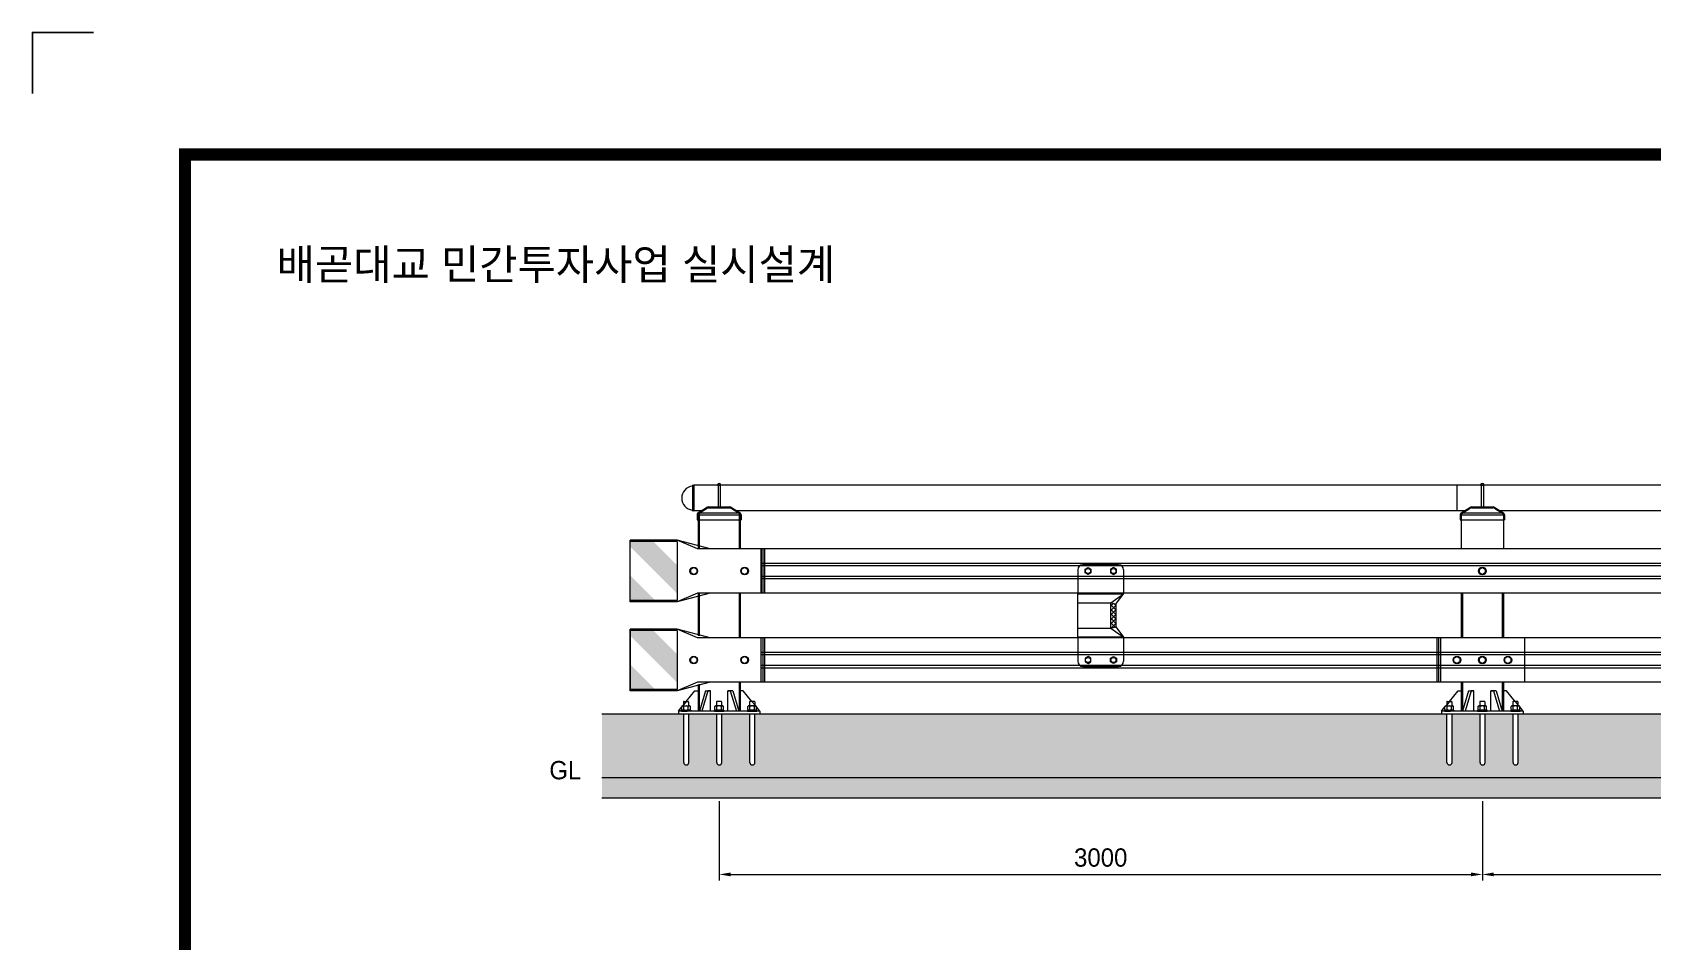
# Model space of a CAD drawing. Header units: millimetres. Extents: x 52484 to 62576, y 42216 to 49344.
# Drawn here: x 52484 to 55668, y 47557 to 49344 of the extents above; entities that cross this region are included whole.
import ezdxf
from ezdxf.enums import TextEntityAlignment as Align

# ---------------------------------------------------------------- set-up
doc = ezdxf.new("R2010")
doc.units = ezdxf.units.MM
doc.header["$MEASUREMENT"] = 0
doc.layers.get('0').update_dxf_attribs({"lineweight": 13})
for name, color, linetype in [('CX-BORD', 3, 'Continuous'), ('CX-BORD-LIN1', 4, 'Continuous'), ('CX-BORD-TEX1', 7, 'Continuous'), ('CX-BORD-TEX2', 6, 'Continuous'), ('CX-BORD-TEX3', 4, 'Continuous'), ('CX-MISC', 2, 'Continuous'), ('D3', 7, 'Continuous')]:
    doc.layers.add(name, color=color, linetype=linetype)
for name, color, linetype, lineweight in [('레일보강판', 7, 'Continuous', 13), ('반사지', 2, 'Continuous', 9), ('숨은선', 252, 'Continuous', 9)]:
    doc.layers.add(name, color=color, linetype=linetype, lineweight=lineweight)
doc.styles.add('T25', font='')
doc.styles.add('TB_BTXT', font='H2HDRM.TTF')
doc.styles.add('TB_TEXT', font='')
doc.styles.get('T25').set_extended_font_data('Dotum')
doc.styles.get('TB_TEXT').set_extended_font_data('Gulim')

# ---------------------------------------------------------------- blocks, each defined once
blk = doc.blocks.new('CXBLKA1')
at = {"layer": 'CX-BORD-LIN1', "const_width": 2}
blk.add_lwpolyline([(821, 20), (25, 20), (25, 574), (821, 574)], close=True, dxfattribs=at)
at = {"layer": 'CX-MISC'}
blk.add_lwpolyline([(10, 594), (0, 594), (0, 594), (0, 594), (0, 594), (0, 594), (0, 584)], dxfattribs=at)
at = {"layer": 'CX-BORD-TEX1', "style": 'T25'}
blk.add_attdef('UD_TITLE', text='', height=10, dxfattribs=at).set_placement((423, 553), align=Align.MIDDLE_CENTER)
at = {"layer": 'CX-BORD-TEX1', "style": 'T25', "width": 0.8, "flags": 4}
blk.add_attdef('EI_NAME', (69.69, 43.65), '', height=6, dxfattribs=at)
at = {"layer": 'CX-BORD-TEX1', "style": 'T25', "flags": 4}
blk.add_attdef('CI_NAME', text='', height=5, dxfattribs=at).set_placement((85, 28), align=Align.MIDDLE_CENTER)
at = {"layer": 'CX-BORD-TEX2', "style": 'T25'}
blk.add_attdef('PI_CNAME', text='', height=5, dxfattribs=at).set_placement((40, 552), align=Align.BOTTOM_LEFT)
blk.add_attdef('UD_SUBTITLE', text='', height=7, dxfattribs=at).set_placement((423, 538), align=Align.MIDDLE_CENTER)
at = {"layer": 'CX-BORD-TEX3', "style": 'T25'}
blk.add_attdef('UD_CDNAME', text='', height=4, dxfattribs=at).set_placement((42, 544), align=Align.BOTTOM_LEFT)
at = {"layer": 'CX-BORD-TEX3'}
for tag, height, style, p in [('DC_RNUM4', 3, 'T25', (320, 52)), ('DC_RDATE4', 3.5, 'T25', (353, 52.5)), ('DC_RAPP4', 3.5, 'T25', (510, 52.5)), ('DC_RCHK4', 3.5, 'T25', (550, 52.5)), ('DC_RDGN4', 3.5, 'T25', (590, 52.5)), ('PI_TITLE', 4.5, 'T25', (243, 50)), ('UD_CDIST', 4.5, 'T25', (676, 50)), ('DC_RNUM3', 3, 'T25', (320, 45)), ('DC_RDATE3', 3.5, 'T25', (353, 45.4)), ('DC_RAPP3', 3.5, 'T25', (510, 45.4)), ('DC_RCHK3', 3.5, 'T25', (550, 45.4)), ('DC_RDGN3', 3.5, 'T25', (590, 45.4)), ('FI_NAME', 4.5, 'T25', (781, 44.87)), ('PI_CDNAME', 4.5, 'T25', (243, 38)), ('DC_RDATE2', 3.5, 'T25', (353, 38.5)), ('DC_RAPP2', 3.5, 'T25', (510, 38.5)), ('DC_RCHK2', 3.5, 'T25', (550, 38.5)), ('DC_RDGN2', 3.5, 'T25', (590, 38.5)), ('DA_HSCALE', 4.5, 'T25', (658.5, 38)), ('DA_VSCALE', 4.5, 'T25', (693, 38)), ('DI_TITLE', 4.5, 'T25', (781, 37.87)), ('DC_RNUM2', 3, 'T25', (320, 38)), ('DC_RNUM1', 3, 'T25', (320, 31)), ('DC_RDATE1', 3.5, 'T25', (353, 31.5)), ('DC_RAPP1', 3.5, 'T25', (510, 31.5)), ('DC_RCHK1', 3.5, 'TB_TEXT', (550, 31.5)), ('DC_RDGN1', 3.5, 'TB_TEXT', (590, 31.5)), ('DI_SUBTITLE', 3.5, 'T25', (781, 30.87)), ('PA_CCLASS', 4.5, 'T25', (204, 26.5)), ('PI_STAGE', 4.5, 'T25', (283, 26.5)), ('DI_DRWNO', 4.5, 'T25', (676, 26.5))]:
    blk.add_attdef(tag, text='', height=height, dxfattribs=dict(at, style=style)).set_placement(p, align=Align.MIDDLE_CENTER)
at = {"layer": 'CX-BORD-TEX3', "style": 'T25'}
for tag, p in [('DC_RDES4', (377, 52.5)), ('DC_RDES3', (377, 45.4)), ('DC_RDES2', (377, 38.5)), ('DC_RDES1', (377, 31.5))]:
    blk.add_attdef(tag, text='', height=3.5, dxfattribs=at).set_placement(p, align=Align.MIDDLE_LEFT)
at = {"layer": 'CX-BORD-TEX3', "style": 'T25', "flags": 1}
for tag, p in [('PI_ID', (24, 16)), ('PI_CCODE', (31, 16)), ('PA_DSDATE', (47, 16)), ('PA_DEDATE', (64, 16)), ('PA_CSDATE', (81, 16)), ('PA_CEDATE', (98, 16)), ('PA_CFDATE', (114, 16)), ('EI_ENAME', (132, 16)), ('EI_DEPT', (146, 16)), ('EI_PERSON', (158, 16)), ('EI_EMAIL', (174, 16)), ('CI_CATEG', (189, 16)), ('CI_ROLE', (204, 16)), ('CI_ONAME', (216, 16)), ('CI_ADDR', (232, 16)), ('CI_TEL', (246, 16)), ('CI_FAX', (257, 16)), ('CI_HPADDR', (270, 16)), ('CI_CODE', (287, 16)), ('CI_DEPT', (300, 16)), ('CI_PERSON', (312, 16)), ('CI_EMAIL', (329, 16)), ('CI_PROLE', (342, 16)), ('DI_MANCODE', (357, 16)), ('DI_CATEG', (377, 16)), ('DI_LDATE', (392, 16)), ('DI_PCLASS', (407, 16)), ('DI_MMCLASS', (424, 16)), ('DI_MSCLASS', (443, 16)), ('DI_ECLASS', (462, 16)), ('DI_FNAME', (478, 16)), ('DC_ONAME', (493, 16)), ('DC_NNAME', (510, 16)), ('FI_CODE', (529, 16)), ('FI_CLASS', (545, 16)), ('FI_ICODE1', (563, 16)), ('FI_ICODE2', (581, 16)), ('------------', (597, 16))]:
    blk.add_attdef(tag, p, '', height=2, dxfattribs=at)

msp = doc.modelspace()

# ---------------------------------------------------------------- hatches: boundary and pattern name
at = {"layer": '반사지', "lineweight": 9}
h = msp.add_hatch(color=256, dxfattribs=at)
h.paths.add_polyline_path([(53708.4, 48227.1), (53658.8, 48227.1), (53658.8, 48276.8)])
h.paths.add_polyline_path([(53658.8, 48343.6), (53704.3, 48343.6), (53751.3, 48296.5), (53751.3, 48240.8), (53658.8, 48333.3)])
h = msp.add_hatch(color=256, dxfattribs=at)
h.paths.add_polyline_path([(53708.4, 48052.1), (53658.8, 48052.1), (53658.8, 48101.8)])
h.paths.add_polyline_path([(53658.8, 48168.6), (53704.3, 48168.6), (53751.3, 48121.5), (53751.3, 48065.8), (53658.8, 48158.3)])
at = {"layer": '숨은선'}
h = msp.add_hatch(dxfattribs=at)
h.set_pattern_fill('AR-CONC', color=256, scale=30, style=0)
h.set_pattern_definition([(50, (1749.08, 24960.75), (215.17805, -18.82564), [22.5, -247.5]), (355, (1749.08, 24960.75), (-41.6254, 225.65764), [18, -198]), (100.45144, (1767, 24959.19), (173.55265, 206.832), [19.12206, -210.3426]), (46.1842, (1749.08, 25020.75), (320.1724, -49.6558), [33.75, -371.25]), (96.63564, (1775.76, 25016.62), (280.3986, 292.2356), [28.6831, -315.5141]), (351.18416, (1749.08, 25020.75), (280.3986, 292.2356), [27, -297]), (21, (1779.08, 25005.75), (179.0721, -120.78567), [22.5, -247.5]), (326, (1779.08, 25005.75), (72.9946, 217.545), [18, -198]), (71.45144, (1794, 24995.69), (252.0667, 96.75935), [19.12206, -210.3426]), (37.5, (1749.08, 24960.755), (3.64796, 99.86816), [0, -195.6, 0, -201, 0, -198.75]), (7.5, (1749.08, 24960.75), (78.92086, 118.32351), [0, -114.6, 0, -191.1, 0, -75.75]), (327.5, (1682.18, 24960.755), (160.14673, -6.76646), [0, -75, 0, -234, 0, -310.5]), (317.5, (1652.18, 24960.75), (174.95585, 30.0315), [0, -97.5, 0, -155.4, 0, -220.5])])
h.paths.add_polyline_path([(53904, 48004.1), (53904, 47909.1, -1), (53894, 47909.1), (53894, 48004.1), (53839, 48004.1), (53839, 47909.1, -1), (53829, 47909.1), (53829, 48004.1), (53774, 48004.1), (53774, 47909.1, -1), (53764, 47909.1), (53764, 48004.1), (53603.3, 48004.1), (53603.3, 47879.1), (60085.9, 47879.1), (60085.9, 48004.1), (59904, 48004.1), (59904, 47909.1, -1), (59894, 47909.1), (59894, 48004.1), (59839, 48004.1), (59839, 47909.1, -1), (59829, 47909.1), (59829, 48004.1), (59774, 48004.1), (59774, 47909.1, -1), (59764, 47909.1), (59764, 48004.1), (58404, 48004.1), (58404, 47909.1, -1), (58394, 47909.1), (58394, 48004.1), (58339, 48004.1), (58339, 47909.1, -1), (58329, 47909.1), (58329, 48004.1), (58274, 48004.1), (58274, 47909.1, -1), (58264, 47909.1), (58264, 48004.1), (56904, 48004.1), (56904, 47909.1, -1), (56894, 47909.1), (56894, 48004.1), (56839, 48004.1), (56839, 47909.1, -1), (56829, 47909.1), (56829, 48004.1), (56774, 48004.1), (56774, 47909.1, -1), (56764, 47909.1), (56764, 48004.1), (55404, 48004.1), (55404, 47909.1, -1), (55394, 47909.1), (55394, 48004.1), (55339, 48004.1), (55339, 47909.1, -1), (55329, 47909.1), (55329, 48004.1), (55274, 48004.1), (55274, 47909.1, -1), (55264, 47909.1), (55264, 48004.1)])
h = msp.add_hatch(dxfattribs=at)
h.set_pattern_fill('ANSI36', color=256, scale=150, style=0)
h.set_pattern_definition([(45, (1749.078, 24960.755), (9.943689, 36.4601934), [46.875, -9.375, 0, -9.375])])
h.paths.add_polyline_path([(53603.3, 47879.1), (53603.3, 47839.1), (60085.9, 47839.1), (60085.9, 47879.1)])

# ---------------------------------------------------------------- linework, layer by layer
for p, q in [((53781.5, 48453.1, 0), (53781.5, 48404.3, 0)), ((53781.5, 48452.9, 0), (53781.5, 48404.5, 0)), ((59883.6, 48454.1, 0), (53783.6, 48454.1, 0)), ((53783.6, 48454.1, 0), (53783.6, 48403.3, 0)), ((55283.6, 48454.1, 0), (55283.6, 48403.3, 0)), ((53798.1, 48403.3, 0), (53782.5, 48403.3, 0)), ((53798.1, 48403.3, 0), (53783.6, 48403.3, 0)), ((53792.1, 48399.5, 0), (53809, 48410.2, 0)), ((53812.5, 48411.2, 0), (53854.6, 48411.2, 0)), ((53858.2, 48410.2, 0), (53875, 48399.5, 0)), ((55298.1, 48403.3, 0), (53869.1, 48403.3, 0)), ((55292.1, 48399.5, 0), (55309, 48410.2, 0)), ((55312.5, 48411.2, 0), (55354.6, 48411.2, 0)), ((55358.2, 48410.2, 0), (55375, 48399.5, 0)), ((56798.1, 48403.3, 0), (55369.1, 48403.3, 0)), ((53790.2, 48396, 0), (53790.2, 48385.8, 0)), ((53790.2, 48385.8, 0), (53876.9, 48385.8, 0)), ((53792.3, 48399.1, 0), (53792.3, 48329.1, 0)), ((53792.3, 48394.1, 0), (53792.3, 48333.1, 0)), ((53792.3, 48385.1, 0), (53792.3, 48333.1, 0)), ((53874.9, 48399.1, 0), (53874.9, 48329.1, 0)), ((53874.9, 48394.1, 0), (53874.9, 48329.1, 0)), ((53874.9, 48385, 0), (53874.9, 48329.1, 0)), ((53876.9, 48396, 0), (53876.9, 48385.8, 0)), ((55290.2, 48396, 0), (55290.2, 48385.8, 0)), ((55290.2, 48385.8, 0), (55376.9, 48385.8, 0)), ((55292.3, 48385.8, 0), (55292.3, 48329.1, 0)), ((55292.3, 48385.1, 0), (55292.3, 48329.1, 0)), ((55374.9, 48385.8, 0), (55374.9, 48329.1, 0)), ((55374.9, 48385, 0), (55374.9, 48329.1, 0)), ((55376.9, 48396, 0), (55376.9, 48385.8, 0)), ((53658.8, 48224.6, 0), (53658.8, 48346.1, 0)), ((53751.3, 48343.6, 0), (53751.3, 48227.1, 0)), ((59876.3, 48329.1, 0), (53791.3, 48329.1, 0)), ((53916.3, 48241.6, 0), (53916.3, 48329.1, 0)), ((53916.3, 48241.6, 0), (53916.3, 48329.1, 0)), ((53920.3, 48241.6, 0), (53920.3, 48329.1, 0)), ((53920.3, 48241.6, 0), (53920.3, 48329.1, 0)), ((53923.3, 48241.6, 0), (53923.3, 48329.1, 0)), ((53923.3, 48241.6, 0), (53923.3, 48329.1, 0)), ((53777.9, 48288.7, 0), (53783.8, 48292.1, 0)), ((53777.9, 48288.7, 0), (53783.8, 48292.1, 0)), ((53777.9, 48288.7, 0), (53783.8, 48292.1, 0)), ((53777.9, 48288.7, 0), (53783.8, 48292.1, 0)), ((53777.9, 48281.9, 0), (53777.9, 48288.7, 0)), ((53777.9, 48281.9, 0), (53777.9, 48288.7, 0)), ((53777.9, 48281.9, 0), (53777.9, 48288.7, 0)), ((53777.9, 48281.9, 0), (53777.9, 48288.7, 0)), ((53783.8, 48278.6, 0), (53777.9, 48281.9, 0)), ((53783.8, 48278.6, 0), (53777.9, 48281.9, 0)), ((53783.8, 48278.6, 0), (53777.9, 48281.9, 0)), ((53783.8, 48278.6, 0), (53777.9, 48281.9, 0)), ((53783.8, 48292.1, 0), (53789.6, 48288.7, 0)), ((53783.8, 48292.1, 0), (53789.6, 48288.7, 0)), ((53783.8, 48292.1, 0), (53789.6, 48288.7, 0)), ((53783.8, 48292.1, 0), (53789.6, 48288.7, 0)), ((53789.6, 48281.9, 0), (53783.8, 48278.6, 0)), ((53789.6, 48281.9, 0), (53783.8, 48278.6, 0)), ((53789.6, 48281.9, 0), (53783.8, 48278.6, 0)), ((53789.6, 48281.9, 0), (53783.8, 48278.6, 0)), ((53789.6, 48288.7, 0), (53789.6, 48281.9, 0)), ((53789.6, 48288.7, 0), (53789.6, 48281.9, 0)), ((53789.6, 48288.7, 0), (53789.6, 48281.9, 0)), ((53789.6, 48288.7, 0), (53789.6, 48281.9, 0)), ((53877.9, 48288.7, 0), (53883.8, 48292.1, 0)), ((53877.9, 48288.7, 0), (53883.8, 48292.1, 0)), ((53877.9, 48288.7, 0), (53883.8, 48292.1, 0)), ((53877.9, 48288.7, 0), (53883.8, 48292.1, 0)), ((53877.9, 48281.9, 0), (53877.9, 48288.7, 0)), ((53877.9, 48281.9, 0), (53877.9, 48288.7, 0)), ((53877.9, 48281.9, 0), (53877.9, 48288.7, 0)), ((53877.9, 48281.9, 0), (53877.9, 48288.7, 0)), ((53883.8, 48278.6, 0), (53877.9, 48281.9, 0)), ((53883.8, 48278.6, 0), (53877.9, 48281.9, 0)), ((53883.8, 48278.6, 0), (53877.9, 48281.9, 0)), ((53883.8, 48278.6, 0), (53877.9, 48281.9, 0)), ((53883.8, 48292.1, 0), (53889.6, 48288.7, 0)), ((53883.8, 48292.1, 0), (53889.6, 48288.7, 0)), ((53883.8, 48292.1, 0), (53889.6, 48288.7, 0)), ((53883.8, 48292.1, 0), (53889.6, 48288.7, 0)), ((53889.6, 48281.9, 0), (53883.8, 48278.6, 0)), ((53889.6, 48281.9, 0), (53883.8, 48278.6, 0)), ((53889.6, 48281.9, 0), (53883.8, 48278.6, 0)), ((53889.6, 48281.9, 0), (53883.8, 48278.6, 0)), ((53889.6, 48288.7, 0), (53889.6, 48281.9, 0)), ((53889.6, 48288.7, 0), (53889.6, 48281.9, 0)), ((53889.6, 48288.7, 0), (53889.6, 48281.9, 0)), ((53889.6, 48288.7, 0), (53889.6, 48281.9, 0)), ((54552.7, 48288.7, 0), (54558.6, 48292.1, 0)), ((54552.7, 48281.9, 0), (54552.7, 48288.7, 0)), ((54558.6, 48278.6, 0), (54552.7, 48281.9, 0)), ((54558.6, 48292.1, 0), (54564.4, 48288.7, 0)), ((54564.4, 48281.9, 0), (54558.6, 48278.6, 0)), ((54564.4, 48288.7, 0), (54564.4, 48281.9, 0)), ((54608.6, 48292.1, 0), (54602.7, 48288.7, 0)), ((54602.7, 48288.7, 0), (54602.7, 48281.9, 0)), ((54602.7, 48281.9, 0), (54608.6, 48278.6, 0)), ((54614.4, 48288.7, 0), (54608.6, 48292.1, 0)), ((54608.6, 48278.6, 0), (54614.4, 48281.9, 0)), ((54614.4, 48281.9, 0), (54614.4, 48288.7, 0)), ((55327.7, 48288.7, 0), (55333.6, 48292.1, 0)), ((55327.7, 48281.9, 0), (55327.7, 48288.7, 0)), ((55333.6, 48278.6, 0), (55327.7, 48281.9, 0)), ((55333.6, 48292.1, 0), (55339.4, 48288.7, 0)), ((55339.4, 48281.9, 0), (55333.6, 48278.6, 0)), ((55339.4, 48288.7, 0), (55339.4, 48281.9, 0)), ((59876.3, 48241.6, 0), (53791.3, 48241.6, 0)), ((53792.3, 48241.6, 0), (53792.3, 48158.1, 0)), ((53874.9, 48241.6, 0), (53874.9, 48154.1, 0)), ((54538.6, 48154.1, 0), (54538.6, 48241.6, 0)), ((54628.6, 48240.3, 0), (54628.6, 48241.6, 0)), ((55292.3, 48241.6, 0), (55292.3, 48154.1, 0)), ((55374.9, 48241.6, 0), (55374.9, 48154.1, 0)), ((54603.6, 48222.8, 0), (54613.6, 48220.3, 0)), ((53751.3, 48168.6, 0), (53751.3, 48052.1, 0)), ((59876.3, 48154.1, 0), (53791.3, 48154.1, 0)), ((53916.3, 48066.6, 0), (53916.3, 48154.1, 0)), ((53916.3, 48066.6, 0), (53916.3, 48154.1, 0)), ((53920.3, 48066.6, 0), (53920.3, 48154.1, 0)), ((53920.3, 48066.6, 0), (53920.3, 48154.1, 0)), ((53923.3, 48066.6, 0), (53923.3, 48154.1, 0)), ((53923.3, 48066.6, 0), (53923.3, 48154.1, 0)), ((54603.6, 48172.8, 0), (54613.6, 48175.3, 0)), ((54628.6, 48154.1, 0), (54628.6, 48155.3, 0)), ((55244.3, 48154.1, 0), (55244.3, 48066.6, 0)), ((55247.3, 48154.1, 0), (55247.3, 48066.6, 0)), ((55251.3, 48154.1, 0), (55251.3, 48066.6, 0)), ((53777.9, 48113.7, 0), (53783.8, 48117.1, 0)), ((53777.9, 48113.7, 0), (53783.8, 48117.1, 0)), ((53783.8, 48117.1, 0), (53789.6, 48113.7, 0)), ((53783.8, 48117.1, 0), (53789.6, 48113.7, 0)), ((53877.9, 48113.7, 0), (53883.8, 48117.1, 0)), ((53877.9, 48113.7, 0), (53883.8, 48117.1, 0)), ((53883.8, 48117.1, 0), (53889.6, 48113.7, 0)), ((53883.8, 48117.1, 0), (53889.6, 48113.7, 0)), ((54558.6, 48117.1, 0), (54552.7, 48113.7, 0)), ((54564.4, 48113.7, 0), (54558.6, 48117.1, 0)), ((54602.7, 48113.7, 0), (54608.6, 48117.1, 0)), ((54608.6, 48117.1, 0), (54614.4, 48113.7, 0)), ((55277.9, 48113.7, 0), (55283.8, 48117.1, 0)), ((55277.9, 48113.7, 0), (55283.8, 48117.1, 0)), ((55283.8, 48117.1, 0), (55289.6, 48113.7, 0)), ((55283.8, 48117.1, 0), (55289.6, 48113.7, 0)), ((55327.7, 48113.7, 0), (55333.6, 48117.1, 0)), ((55333.6, 48117.1, 0), (55339.4, 48113.7, 0)), ((55377.9, 48113.7, 0), (55383.8, 48117.1, 0)), ((55377.9, 48113.7, 0), (55383.8, 48117.1, 0)), ((55383.8, 48117.1, 0), (55389.6, 48113.7, 0)), ((55383.8, 48117.1, 0), (55389.6, 48113.7, 0)), ((53777.9, 48106.9, 0), (53777.9, 48113.7, 0)), ((53777.9, 48106.9, 0), (53777.9, 48113.7, 0)), ((53783.8, 48103.6, 0), (53777.9, 48106.9, 0)), ((53783.8, 48103.6, 0), (53777.9, 48106.9, 0)), ((53789.6, 48106.9, 0), (53783.8, 48103.6, 0)), ((53789.6, 48106.9, 0), (53783.8, 48103.6, 0)), ((53789.6, 48113.7, 0), (53789.6, 48106.9, 0)), ((53789.6, 48113.7, 0), (53789.6, 48106.9, 0)), ((53877.9, 48106.9, 0), (53877.9, 48113.7, 0)), ((53877.9, 48106.9, 0), (53877.9, 48113.7, 0)), ((53883.8, 48103.6, 0), (53877.9, 48106.9, 0)), ((53883.8, 48103.6, 0), (53877.9, 48106.9, 0)), ((53889.6, 48106.9, 0), (53883.8, 48103.6, 0)), ((53889.6, 48106.9, 0), (53883.8, 48103.6, 0)), ((53889.6, 48113.7, 0), (53889.6, 48106.9, 0)), ((53889.6, 48113.7, 0), (53889.6, 48106.9, 0)), ((54552.7, 48113.7, 0), (54552.7, 48106.9, 0)), ((54552.7, 48106.9, 0), (54558.6, 48103.6, 0)), ((54558.6, 48103.6, 0), (54564.4, 48106.9, 0)), ((54564.4, 48106.9, 0), (54564.4, 48113.7, 0)), ((54602.7, 48106.9, 0), (54602.7, 48113.7, 0)), ((54608.6, 48103.6, 0), (54602.7, 48106.9, 0)), ((54614.4, 48106.9, 0), (54608.6, 48103.6, 0)), ((54614.4, 48113.7, 0), (54614.4, 48106.9, 0)), ((55277.9, 48106.9, 0), (55277.9, 48113.7, 0)), ((55277.9, 48106.9, 0), (55277.9, 48113.7, 0)), ((55283.8, 48103.6, 0), (55277.9, 48106.9, 0)), ((55283.8, 48103.6, 0), (55277.9, 48106.9, 0)), ((55289.6, 48106.9, 0), (55283.8, 48103.6, 0)), ((55289.6, 48106.9, 0), (55283.8, 48103.6, 0)), ((55289.6, 48113.7, 0), (55289.6, 48106.9, 0)), ((55289.6, 48113.7, 0), (55289.6, 48106.9, 0)), ((55327.7, 48106.9, 0), (55327.7, 48113.7, 0)), ((55333.6, 48103.6, 0), (55327.7, 48106.9, 0)), ((55339.4, 48106.9, 0), (55333.6, 48103.6, 0)), ((55339.4, 48113.7, 0), (55339.4, 48106.9, 0)), ((55377.9, 48106.9, 0), (55377.9, 48113.7, 0)), ((55377.9, 48106.9, 0), (55377.9, 48113.7, 0)), ((55383.8, 48103.6, 0), (55377.9, 48106.9, 0)), ((55383.8, 48103.6, 0), (55377.9, 48106.9, 0)), ((55389.6, 48106.9, 0), (55383.8, 48103.6, 0)), ((55389.6, 48106.9, 0), (55383.8, 48103.6, 0)), ((55389.6, 48113.7, 0), (55389.6, 48106.9, 0)), ((55389.6, 48113.7, 0), (55389.6, 48106.9, 0)), ((53769, 48029.1, 0), (53786.1, 48050.1, 0)), ((53786.1, 48050.1, 0), (53792.2, 48050.1, 0)), ((59876.3, 48066.6, 0), (53791.2, 48066.6, 0)), ((53792.3, 48062.5, 0), (53792.3, 48010.1, 0)), ((53806.7, 48050.1, 0), (53794.9, 48010.1, 0)), ((53811.6, 48050.1, 0), (53799.7, 48010.1, 0)), ((53806.7, 48050.1, 0), (53816.6, 48050.1, 0)), ((53816.6, 48050.1, 0), (53811.6, 48050.1, 0)), ((53816.6, 48010.1, 0), (53816.6, 48050.1, 0)), ((53850.6, 48010.1, 0), (53850.6, 48050.1, 0)), ((53860.5, 48050.1, 0), (53850.6, 48050.1, 0)), ((53850.6, 48050.1, 0), (53855.6, 48050.1, 0)), ((53855.6, 48050.1, 0), (53867.5, 48010.1, 0)), ((53860.5, 48050.1, 0), (53872.3, 48010.1, 0)), ((53874.9, 48066.6, 0), (53874.9, 48010.1, 0)), ((53881.1, 48050.1, 0), (53875, 48050.1, 0)), ((53898.2, 48029.1, 0), (53881.1, 48050.1, 0)), ((55269, 48029.1, 0), (55286.1, 48050.1, 0)), ((55286.1, 48050.1, 0), (55292.2, 48050.1, 0)), ((55292.3, 48066.6, 0), (55292.3, 48010.1, 0)), ((55306.7, 48050.1, 0), (55294.9, 48010.1, 0)), ((55311.6, 48050.1, 0), (55299.7, 48010.1, 0)), ((55306.7, 48050.1, 0), (55316.6, 48050.1, 0)), ((55316.6, 48050.1, 0), (55311.6, 48050.1, 0)), ((55316.6, 48010.1, 0), (55316.6, 48050.1, 0)), ((55350.6, 48010.1, 0), (55350.6, 48050.1, 0)), ((55360.5, 48050.1, 0), (55350.6, 48050.1, 0)), ((55350.6, 48050.1, 0), (55355.6, 48050.1, 0)), ((55355.6, 48050.1, 0), (55367.5, 48010.1, 0)), ((55360.5, 48050.1, 0), (55372.3, 48010.1, 0)), ((55374.9, 48066.6, 0), (55374.9, 48010.1, 0)), ((55381.1, 48050.1, 0), (55375, 48050.1, 0)), ((55398.2, 48029.1, 0), (55381.1, 48050.1, 0)), ((53760.1, 48013.4, 0), (53760.1, 48018.7, 0)), ((53761.4, 48020.1, 0), (53775.7, 48020.1, 0)), ((53761.7, 48020.1, 0), (53763.6, 48022.4, 0)), ((53763.6, 48028.1, 0), (53763.6, 48020.1, 0)), ((53764.2, 48013, 0), (53764.2, 48019.2, 0)), ((53764.6, 48029.1, 0), (53772.6, 48029.1, 0)), ((53773, 48013, 0), (53773, 48019.2, 0)), ((53773.6, 48028.1, 0), (53773.6, 48020.1, 0)), ((53777.1, 48013.4, 0), (53777.1, 48018.7, 0)), ((53825.1, 48013.4, 0), (53825.1, 48018.7, 0)), ((53840.7, 48020.1, 0), (53826.4, 48020.1, 0)), ((53828.6, 48028.1, 0), (53828.6, 48020.1, 0)), ((53829.2, 48013, 0), (53829.2, 48019.2, 0)), ((53837.6, 48029.1, 0), (53829.6, 48029.1, 0)), ((53838, 48013, 0), (53838, 48019.2, 0)), ((53838.6, 48028.1, 0), (53838.6, 48020.1, 0)), ((53842.1, 48013.4, 0), (53842.1, 48018.7, 0)), ((53890.1, 48013.4, 0), (53890.1, 48018.7, 0)), ((53905.7, 48020.1, 0), (53891.4, 48020.1, 0)), ((53893.6, 48028.1, 0), (53893.6, 48020.1, 0)), ((53894.2, 48013, 0), (53894.2, 48019.2, 0)), ((53902.6, 48029.1, 0), (53894.6, 48029.1, 0)), ((53903, 48013, 0), (53903, 48019.2, 0)), ((53903.6, 48028.1, 0), (53903.6, 48020.1, 0)), ((53905.5, 48020.1, 0), (53903.6, 48022.4, 0)), ((53907.1, 48013.4, 0), (53907.1, 48018.7, 0)), ((55260.1, 48013.4, 0), (55260.1, 48018.7, 0)), ((55261.4, 48020.1, 0), (55275.7, 48020.1, 0)), ((55261.7, 48020.1, 0), (55263.6, 48022.4, 0)), ((55263.6, 48028.1, 0), (55263.6, 48020.1, 0)), ((55264.2, 48013, 0), (55264.2, 48019.2, 0)), ((55264.6, 48029.1, 0), (55272.6, 48029.1, 0)), ((55273, 48013, 0), (55273, 48019.2, 0)), ((55273.6, 48028.1, 0), (55273.6, 48020.1, 0)), ((55277.1, 48013.4, 0), (55277.1, 48018.7, 0)), ((55325.1, 48013.4, 0), (55325.1, 48018.7, 0)), ((55340.7, 48020.1, 0), (55326.4, 48020.1, 0)), ((55328.6, 48028.1, 0), (55328.6, 48020.1, 0)), ((55329.2, 48013, 0), (55329.2, 48019.2, 0)), ((55337.6, 48029.1, 0), (55329.6, 48029.1, 0)), ((55338, 48013, 0), (55338, 48019.2, 0)), ((55338.6, 48028.1, 0), (55338.6, 48020.1, 0)), ((55342.1, 48013.4, 0), (55342.1, 48018.7, 0)), ((55390.1, 48013.4, 0), (55390.1, 48018.7, 0)), ((55405.7, 48020.1, 0), (55391.4, 48020.1, 0)), ((55393.6, 48028.1, 0), (55393.6, 48020.1, 0)), ((55394.2, 48013, 0), (55394.2, 48019.2, 0)), ((55402.6, 48029.1, 0), (55394.6, 48029.1, 0)), ((55403, 48013, 0), (55403, 48019.2, 0)), ((55403.6, 48028.1, 0), (55403.6, 48020.1, 0)), ((55405.5, 48020.1, 0), (55403.6, 48022.4, 0)), ((55407.1, 48013.4, 0), (55407.1, 48018.7, 0)), ((60008.8, 48004.1, 0), (53603.3, 48004.1, 0)), ((53753.6, 48010.1, 0), (53760.1, 48018.1, 0)), ((53913.6, 48010.1, 0), (53753.6, 48010.1, 0)), ((53753.6, 48010.1, 0), (53753.6, 48004.1, 0)), ((53759.3, 48012.1, 0), (53777.8, 48012.1, 0)), ((53759.3, 48010.1, 0), (53759.3, 48012.1, 0)), ((53777.8, 48010.1, 0), (53759.3, 48010.1, 0)), ((53759.9, 48010.1, 0), (53770.7, 48010.1, 0)), ((53759.9, 48010.1, 0), (53770.7, 48010.1, 0)), ((53759.9, 48010.1, 0), (53770.7, 48010.1, 0)), ((53764, 47909.1, 0), (53764, 48004.1, 0)), ((53774, 47909.1, 0), (53774, 48004.1, 0)), ((53777.8, 48012.1, 0), (53777.8, 48010.1, 0)), ((53842.8, 48012.1, 0), (53824.3, 48012.1, 0)), ((53824.3, 48012.1, 0), (53824.3, 48010.1, 0)), ((53824.3, 48010.1, 0), (53842.8, 48010.1, 0)), ((53829, 47909.1, 0), (53829, 48004.1, 0)), ((53842.3, 48010.1, 0), (53831.5, 48010.1, 0)), ((53842.3, 48010.1, 0), (53831.5, 48010.1, 0)), ((53842.3, 48010.1, 0), (53831.5, 48010.1, 0)), ((53839, 47909.1, 0), (53839, 48004.1, 0)), ((53842.8, 48010.1, 0), (53842.8, 48012.1, 0)), ((53907.8, 48012.1, 0), (53889.3, 48012.1, 0)), ((53889.3, 48012.1, 0), (53889.3, 48010.1, 0)), ((53889.3, 48010.1, 0), (53907.8, 48010.1, 0)), ((53894, 47909.1, 0), (53894, 48004.1, 0)), ((53907.3, 48010.1, 0), (53896.5, 48010.1, 0)), ((53907.3, 48010.1, 0), (53896.5, 48010.1, 0)), ((53907.3, 48010.1, 0), (53896.5, 48010.1, 0)), ((53904, 47909.1, 0), (53904, 48004.1, 0)), ((53913.6, 48010.1, 0), (53907.1, 48018.1, 0)), ((53907.8, 48010.1, 0), (53907.8, 48012.1, 0)), ((53913.6, 48010.1, 0), (53913.6, 48004.1, 0)), ((55253.6, 48010.1, 0), (55260.1, 48018.1, 0)), ((55413.6, 48010.1, 0), (55253.6, 48010.1, 0)), ((55253.6, 48010.1, 0), (55253.6, 48004.1, 0)), ((55259.3, 48012.1, 0), (55277.8, 48012.1, 0)), ((55259.3, 48010.1, 0), (55259.3, 48012.1, 0)), ((55277.8, 48010.1, 0), (55259.3, 48010.1, 0)), ((55259.9, 48010.1, 0), (55270.7, 48010.1, 0)), ((55259.9, 48010.1, 0), (55270.7, 48010.1, 0)), ((55259.9, 48010.1, 0), (55270.7, 48010.1, 0)), ((55264, 47909.1, 0), (55264, 48004.1, 0)), ((55274, 47909.1, 0), (55274, 48004.1, 0)), ((55277.8, 48012.1, 0), (55277.8, 48010.1, 0)), ((55342.8, 48012.1, 0), (55324.3, 48012.1, 0)), ((55324.3, 48012.1, 0), (55324.3, 48010.1, 0)), ((55324.3, 48010.1, 0), (55342.8, 48010.1, 0)), ((55329, 47909.1, 0), (55329, 48004.1, 0)), ((55342.3, 48010.1, 0), (55331.5, 48010.1, 0)), ((55342.3, 48010.1, 0), (55331.5, 48010.1, 0)), ((55342.3, 48010.1, 0), (55331.5, 48010.1, 0)), ((55339, 47909.1, 0), (55339, 48004.1, 0)), ((55342.8, 48010.1, 0), (55342.8, 48012.1, 0)), ((55407.8, 48012.1, 0), (55389.3, 48012.1, 0)), ((55389.3, 48012.1, 0), (55389.3, 48010.1, 0)), ((55389.3, 48010.1, 0), (55407.8, 48010.1, 0)), ((55394, 47909.1, 0), (55394, 48004.1, 0)), ((55407.3, 48010.1, 0), (55396.5, 48010.1, 0)), ((55407.3, 48010.1, 0), (55396.5, 48010.1, 0)), ((55407.3, 48010.1, 0), (55396.5, 48010.1, 0)), ((55404, 47909.1, 0), (55404, 48004.1, 0)), ((55413.6, 48010.1, 0), (55407.1, 48018.1, 0)), ((55407.8, 48010.1, 0), (55407.8, 48012.1, 0)), ((55413.6, 48010.1, 0), (55413.6, 48004.1, 0)), ((60085.9, 47879.1, 0), (53603.3, 47879.1, 0)), ((60085.9, 47839.1, 0), (53603.3, 47839.1, 0))]:
    msp.add_line(p, q)
at = {"color": 0, "ltscale": 5}
for p, q in [((53751.3, 48346.1, 0), (53658.8, 48346.1, 0)), ((53816.3, 48329.1, 0), (53751.3, 48346.1, 0)), ((53791.3, 48329.1, 0), (53751.3, 48346.1, 0)), ((53816.3, 48241.6, 0), (53751.3, 48224.6, 0)), ((53791.3, 48241.6, 0), (53751.3, 48224.6, 0)), ((53751.3, 48224.6, 0), (53658.8, 48224.6, 0)), ((53751.3, 48171.1, 0), (53658.8, 48171.1, 0)), ((53816.3, 48154.1, 0), (53751.3, 48171.1, 0)), ((53791.3, 48154.1, 0), (53751.3, 48171.1, 0)), ((53816.1, 48066.6, 0), (53751.3, 48049.6, 0)), ((53791.2, 48066.6, 0), (53751.3, 48049.6, 0)), ((53751.3, 48049.6, 0), (53658.8, 48049.6, 0))]:
    msp.add_line(p, q, dxfattribs=at)
at = {"color": 0, "lineweight": 9, "ltscale": 5}
for p, q in [((53751.3, 48343.6, 0), (53658.8, 48343.6, 0)), ((53751.3, 48227.1, 0), (53658.8, 48227.1, 0)), ((53751.3, 48168.6, 0), (53658.8, 48168.6, 0)), ((53751.3, 48052.1, 0), (53658.8, 48052.1, 0))]:
    msp.add_line(p, q, dxfattribs=at)
at = {"color": 8}
for p, q in [((54603.6, 48216.6, 0), (54608.8, 48221.8, 0)), ((54613.6, 48208.9, 0), (54603.6, 48218.9, 0)), ((54603.6, 48207.7, 0), (54613.6, 48217.7, 0)), ((54613.6, 48200, 0), (54603.6, 48210, 0)), ((54613.6, 48217.7, 0), (54609.6, 48221.7, 0)), ((54603.6, 48198.9, 0), (54613.6, 48208.9, 0)), ((54613.6, 48191.2, 0), (54603.6, 48201.2, 0)), ((54603.6, 48190.1, 0), (54613.6, 48200.1, 0)), ((54613.6, 48182.4, 0), (54603.6, 48192.4, 0)), ((54603.6, 48181.2, 0), (54613.6, 48191.2, 0)), ((54612.9, 48174.2, 0), (54603.6, 48183.5, 0)), ((54604.6, 48173.4, 0), (54613.6, 48182.4, 0)), ((54604.8, 48173.4, 0), (54603.6, 48174.7, 0))]:
    msp.add_line(p, q, dxfattribs=at)
at = {"color": 1}
for p, q in [((53833.6, 47833.1, 0), (53833.6, 47676.9, 0)), ((55333.6, 47833.1, 0), (55333.6, 47676.9, 0)), ((55333.6, 47731, 0), (55333.6, 47676.9, 0)), ((53856.1, 47688.9, 0), (55311.1, 47688.9, 0)), ((55356.1, 47688.9, 0), (56811.1, 47688.9, 0))]:
    msp.add_line(p, q, dxfattribs=at)
for centre in [(53783.8, 48285.3, 0), (53783.8, 48285.3, 0), (53783.8, 48285.3, 0), (53883.8, 48285.3, 0), (53883.8, 48285.3, 0), (55333.6, 48285.3, 0), (53783.8, 48110.3, 0), (53883.8, 48110.3, 0), (55283.8, 48110.3, 0), (55333.6, 48110.3, 0), (55383.8, 48110.3, 0)]:
    msp.add_circle(centre, 7.5)
for centre, radius, start, end in [((53783.8, 48428.7, 0), 23.7, 97.0246, 262.9754), ((53780.8, 48452.9, 0), 0.666, 277.0645, 360), ((53782.5, 48453.1, 0), 1, 90, 180), ((53780.8, 48404.5, 0), 0.666, 0, 82.9355), ((53782.5, 48404.3, 0), 1, 180, 270), ((53812.5, 48404.6, 0), 6.6, 90, 122.4325), ((53854.6, 48404.6, 0), 6.6, 57.5675, 90), ((55312.5, 48404.6, 0), 6.6, 90, 122.4325), ((55354.6, 48404.6, 0), 6.6, 57.5675, 90), ((53794.3, 48396, 0), 4.1, 122.4325, 180), ((53872.8, 48396, 0), 4.1, 0, 57.5675), ((55294.3, 48396, 0), 4.1, 122.4325, 180), ((55372.8, 48396, 0), 4.1, 0, 57.5675), ((53761.4, 48018.7, 0), 1.35, 90, 180), ((53758.9, 48004.2, 0), 15.9, 70.4363, 82.7452), ((53764.6, 48028.1, 0), 1, 90, 180), ((53768.6, 48009, 0), 11.1, 66.7511, 113.2489), ((53772.6, 48028.1, 0), 1, 0, 90), ((53778.3, 48004.2, 0), 15.9, 97.2548, 109.5637), ((53775.7, 48018.7, 0), 1.35, 0, 90), ((53826.4, 48018.7, 0), 1.35, 90, 180), ((53823.9, 48004.2, 0), 15.9, 70.4363, 82.7452), ((53829.6, 48028.1, 0), 1, 90, 180), ((53833.6, 48009, 0), 11.1, 66.7511, 113.2489), ((53837.6, 48028.1, 0), 1, 0, 90), ((53843.3, 48004.2, 0), 15.9, 97.2548, 109.5637), ((53840.7, 48018.7, 0), 1.35, 0, 90), ((53891.4, 48018.7, 0), 1.35, 90, 180), ((53888.9, 48004.2, 0), 15.9, 70.4363, 82.7452), ((53894.6, 48028.1, 0), 1, 90, 180), ((53898.6, 48009, 0), 11.1, 66.7511, 113.2489), ((53902.6, 48028.1, 0), 1, 0, 90), ((53908.3, 48004.2, 0), 15.9, 97.2548, 109.5637), ((53905.7, 48018.7, 0), 1.35, 0, 90), ((55261.4, 48018.7, 0), 1.35, 90, 180), ((55258.9, 48004.2, 0), 15.9, 70.4363, 82.7452), ((55264.6, 48028.1, 0), 1, 90, 180), ((55268.6, 48009, 0), 11.1, 66.7511, 113.2489), ((55272.6, 48028.1, 0), 1, 0, 90), ((55278.3, 48004.2, 0), 15.9, 97.2548, 109.5637), ((55275.7, 48018.7, 0), 1.35, 0, 90), ((55326.4, 48018.7, 0), 1.35, 90, 180), ((55323.9, 48004.2, 0), 15.9, 70.4363, 82.7452), ((55329.6, 48028.1, 0), 1, 90, 180), ((55333.6, 48009, 0), 11.1, 66.7511, 113.2489), ((55337.6, 48028.1, 0), 1, 0, 90), ((55343.3, 48004.2, 0), 15.9, 97.2548, 109.5637), ((55340.7, 48018.7, 0), 1.35, 0, 90), ((55391.4, 48018.7, 0), 1.35, 90, 180), ((55388.9, 48004.2, 0), 15.9, 70.4363, 82.7452), ((55394.6, 48028.1, 0), 1, 90, 180), ((55398.6, 48009, 0), 11.1, 66.7511, 113.2489), ((55402.6, 48028.1, 0), 1, 0, 90), ((55408.3, 48004.2, 0), 15.9, 97.2548, 109.5637), ((55405.7, 48018.7, 0), 1.35, 0, 90), ((53761.4, 48013.4, 0), 1.35, 180, 270), ((53758.9, 48027.9, 0), 15.9, 277.2548, 289.5637), ((53768.6, 48023.2, 0), 11.1, 246.7511, 293.2489), ((53778.3, 48027.9, 0), 15.9, 250.4363, 262.7452), ((53775.7, 48013.4, 0), 1.35, 270, 0), ((53826.4, 48013.4, 0), 1.35, 180, 270), ((53823.9, 48027.9, 0), 15.9, 277.2548, 289.5637), ((53833.6, 48023.2, 0), 11.1, 246.7511, 293.2489), ((53843.3, 48027.9, 0), 15.9, 250.4363, 262.7452), ((53840.7, 48013.4, 0), 1.35, 270, 0), ((53891.4, 48013.4, 0), 1.35, 180, 270), ((53888.9, 48027.9, 0), 15.9, 277.2548, 289.5637), ((53898.6, 48023.2, 0), 11.1, 246.7511, 293.2489), ((53908.3, 48027.9, 0), 15.9, 250.4363, 262.7452), ((53905.7, 48013.4, 0), 1.35, 270, 0), ((55261.4, 48013.4, 0), 1.35, 180, 270), ((55258.9, 48027.9, 0), 15.9, 277.2548, 289.5637), ((55268.6, 48023.2, 0), 11.1, 246.7511, 293.2489), ((55278.3, 48027.9, 0), 15.9, 250.4363, 262.7452), ((55275.7, 48013.4, 0), 1.35, 270, 0), ((55326.4, 48013.4, 0), 1.35, 180, 270), ((55323.9, 48027.9, 0), 15.9, 277.2548, 289.5637), ((55333.6, 48023.2, 0), 11.1, 246.7511, 293.2489), ((55343.3, 48027.9, 0), 15.9, 250.4363, 262.7452), ((55340.7, 48013.4, 0), 1.35, 270, 0), ((55391.4, 48013.4, 0), 1.35, 180, 270), ((55388.9, 48027.9, 0), 15.9, 277.2548, 289.5637), ((55398.6, 48023.2, 0), 11.1, 246.7511, 293.2489), ((55408.3, 48027.9, 0), 15.9, 250.4363, 262.7452), ((55405.7, 48013.4, 0), 1.35, 270, 0), ((53769, 47909.1, 0), 5, 180, 0), ((53769, 47909.1, 0), 5, 270, 0), ((53834, 47909.1, 0), 5, 180, 0), ((53899, 47909.1, 0), 5, 180, 270), ((53899, 47909.1, 0), 5, 180, 0), ((55269, 47909.1, 0), 5, 180, 0), ((55269, 47909.1, 0), 5, 270, 0), ((55334, 47909.1, 0), 5, 180, 0), ((55399, 47909.1, 0), 5, 180, 270), ((55399, 47909.1, 0), 5, 180, 0)]:
    msp.add_arc(centre, radius, start, end)
for points in [[(53856.1, 47692.7, 0), (53856.1, 47685.2, 0), (53833.6, 47688.9, 0)], [(55311.1, 47692.7, 0), (55311.1, 47685.2, 0), (55333.6, 47688.9, 0)], [(55356.1, 47692.7, 0), (55356.1, 47685.2, 0), (55333.6, 47688.9, 0)]]:
    msp.add_solid(points, dxfattribs=at)
at = {"layer": 'D3', "color": 0, "ltscale": 5}
msp.add_line((53658.8, 48171.1, 0), (53658.8, 48049.6, 0), dxfattribs=at)
at = {"layer": '레일보강판'}
for centre in [(53833.6, 48454, 0), (55333.6, 48454, 0)]:
    msp.add_arc(centre, 3.43, 15.7455, 164.2545, dxfattribs=at)
at = {"layer": '숨은선', "color": 0}
for p, q in [((53830.1, 48454.1, 0), (53830.1, 48455, 0)), ((53830.1, 48455, 0), (53837.1, 48455, 0)), ((53830.1, 48454.1, 0), (53837.1, 48454.1, 0)), ((53837.1, 48454.1, 0), (53837.1, 48455, 0)), ((55330.1, 48454.1, 0), (55330.1, 48455, 0)), ((55330.1, 48455, 0), (55337.1, 48455, 0)), ((55330.1, 48454.1, 0), (55337.1, 48454.1, 0)), ((55337.1, 48454.1, 0), (55337.1, 48455, 0)), ((54538.6, 48222.8, 0), (54603.6, 48222.8, 0)), ((54603.6, 48222.8, 0), (54628.6, 48240.3, 0)), ((54603.6, 48172.8, 0), (54603.6, 48222.8, 0)), ((54613.6, 48220.3, 0), (54628.6, 48240.3, 0)), ((54613.6, 48220.3, 0), (54613.6, 48175.3, 0)), ((54538.6, 48172.8, 0), (54603.6, 48172.8, 0)), ((54603.6, 48172.8, 0), (54628.6, 48155.3, 0)), ((54613.6, 48175.3, 0), (54628.6, 48155.3, 0))]:
    msp.add_line(p, q, dxfattribs=at)
at = {"layer": '숨은선'}
for p, q in [((53831.6, 48454.1, 0), (53831.6, 48411.2, 0)), ((53835.6, 48454.1, 0), (53835.6, 48411.2, 0)), ((55331.6, 48454.1, 0), (55331.6, 48411.2, 0)), ((55335.6, 48454.1, 0), (55335.6, 48411.2, 0)), ((53793, 48398.1, 0), (53809.9, 48408.8, 0)), ((53812.2, 48409.6, 0), (53855, 48409.6, 0)), ((53857.3, 48408.8, 0), (53874.2, 48398.1, 0)), ((55293, 48398.1, 0), (55309.9, 48408.8, 0)), ((55312.2, 48409.6, 0), (55355, 48409.6, 0)), ((55357.3, 48408.8, 0), (55374.2, 48398.1, 0)), ((53791.8, 48396, 0), (53791.8, 48385.8, 0)), ((53791.8, 48396, 0), (53875.3, 48396, 0)), ((53874.9, 48399.1, 0), (53792.3, 48399.1, 0)), ((53792.3, 48399.1, 0), (53792.3, 48385.8, 0)), ((53794.4, 48399.1, 0), (53794.4, 48329.1, 0)), ((53872.8, 48399.1, 0), (53872.8, 48329.1, 0)), ((53874.9, 48399.1, 0), (53874.9, 48385.8, 0)), ((53875.3, 48396, 0), (53875.3, 48385.8, 0)), ((55291.8, 48396, 0), (55291.8, 48385.8, 0)), ((55291.8, 48396, 0), (55375.3, 48396, 0)), ((55374.9, 48399.1, 0), (55292.3, 48399.1, 0)), ((55292.3, 48399.1, 0), (55292.3, 48385.8, 0)), ((55374.9, 48399.1, 0), (55374.9, 48385.8, 0)), ((55375.3, 48396, 0), (55375.3, 48385.8, 0)), ((53916.3, 48329.1, 0), (53916.3, 48241.6, 0)), ((54538.6, 48287.8, 0), (54538.6, 48241.6, 0)), ((54618.6, 48297.8, 0), (54548.6, 48297.8, 0)), ((54628.6, 48287.8, 0), (54628.6, 48241.6, 0)), ((53794.4, 48241.6, 0), (53794.4, 48157.8, 0)), ((53872.8, 48241.6, 0), (53872.8, 48154.1, 0)), ((55294.4, 48241.6, 0), (55294.4, 48154.1, 0)), ((55372.8, 48241.6, 0), (55372.8, 48154.1, 0)), ((54538.6, 48154.1, 0), (54538.6, 48107.8, 0)), ((54628.6, 48154.1, 0), (54628.6, 48107.8, 0)), ((55416.3, 48154.1, 0), (55416.3, 48066.6, 0)), ((54548.6, 48097.8, 0), (54618.6, 48097.8, 0)), ((53794.4, 48062.9, 0), (53794.4, 48010.1, 0)), ((53872.8, 48066.6, 0), (53872.8, 48010.1, 0)), ((55294.4, 48066.6, 0), (55294.4, 48010.1, 0)), ((55372.8, 48066.6, 0), (55372.8, 48010.1, 0))]:
    msp.add_line(p, q, dxfattribs=at)
at = {"layer": '숨은선', "color": 251}
for p, q in [((53760.1, 48018.1, 0), (53761.7, 48020.1, 0)), ((53769, 48029.1, 0), (53763.6, 48022.4, 0)), ((53898.2, 48029.1, 0), (53903.6, 48022.4, 0)), ((53907.1, 48018.1, 0), (53905.5, 48020.1, 0)), ((55260.1, 48018.1, 0), (55261.7, 48020.1, 0)), ((55269, 48029.1, 0), (55263.6, 48022.4, 0)), ((55398.2, 48029.1, 0), (55403.6, 48022.4, 0)), ((55407.1, 48018.1, 0), (55405.5, 48020.1, 0))]:
    msp.add_line(p, q, dxfattribs=at)
at = {"layer": '숨은선', "color": 0, "elevation": 0}
for points in [[(59751.3, 48300.3), (53916.3, 48300.3)], [(59751.3, 48295.3), (53916.3, 48295.3)], [(53916.3, 48275.3), (59751.3, 48275.3)], [(53916.3, 48270.3), (59751.3, 48270.3)], [(54538.6, 48240.3), (54628.6, 48240.3)], [(54628.6, 48155.3), (54538.6, 48155.3)], [(59751.3, 48125.3), (53916.3, 48125.3)], [(59751.3, 48120.3), (53916.3, 48120.3)], [(53916.3, 48100.3), (59751.3, 48100.3)], [(53916.3, 48095.3), (59751.3, 48095.3)]]:
    msp.add_lwpolyline(points, dxfattribs=at)
at = {"layer": '숨은선'}
for centre in [(54558.6, 48285.3, 0), (54608.6, 48285.3, 0), (54558.6, 48110.3, 0), (54608.6, 48110.3, 0)]:
    msp.add_circle(centre, 5, dxfattribs=at)
for centre, radius, start, end in [((53812.5, 48404.6, 0), 5, 94.4703, 122.4325), ((53854.6, 48404.6, 0), 5, 57.5675, 85.5297), ((55312.5, 48404.6, 0), 5, 94.4703, 122.4325), ((55354.6, 48404.6, 0), 5, 57.5675, 85.5297), ((53794.3, 48396, 0), 2.5, 122.4325, 180), ((53872.8, 48396, 0), 2.5, 0, 57.5675), ((55294.3, 48396, 0), 2.5, 122.4325, 180), ((55372.8, 48396, 0), 2.5, 0, 57.5675), ((54548.6, 48287.8, 0), 10, 90, 180), ((54618.6, 48287.8, 0), 10, 0, 90), ((54548.6, 48107.8, 0), 10, 180, 270), ((54618.6, 48107.8, 0), 10, 270, 0)]:
    msp.add_arc(centre, radius, start, end, dxfattribs=at)

# ---------------------------------------------------------------- block references
at = {"layer": 'CX-BORD'}
ref = msp.add_blockref('CXBLKA1', (52484, 42216.1, 0), dxfattribs=dict(at, xscale=12, yscale=12, zscale=12))
ref.add_attrib('PI_CNAME', '배곧대교 민간투자사업 실시설계', dxfattribs={"layer": 'CX-BORD-TEX2', "height": 60, "style": 'TB_BTXT'}).set_placement((52964, 48840.1, 0), align=Align.BOTTOM_LEFT)

# ---------------------------------------------------------------- texts
at = {"style": 'T25'}
msp.add_text('GL', height=36, dxfattribs=at).set_placement((53499.9, 47875.9, 0))
at = {"color": 7, "insert": (54583.6, 47721.9, 0), "char_height": 36, "attachment_point": 5, "style": 'T25'}
msp.add_mtext('\\A1;3000', dxfattribs=at)

doc.saveas('drawing.dxf')
